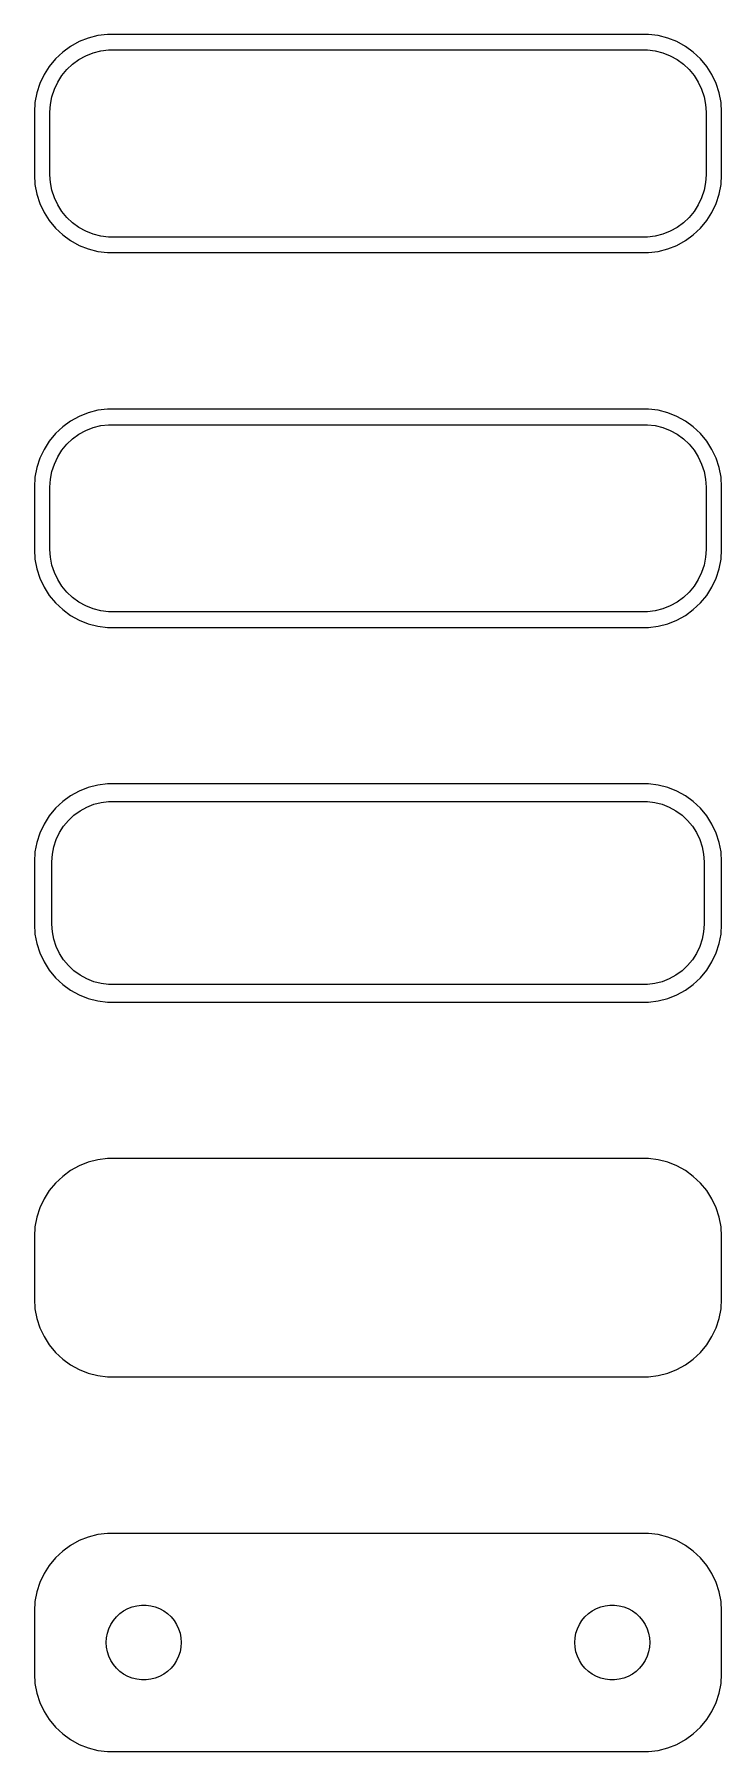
# Model space of a CAD drawing. Header units: metres. Extents: x -22 to 22, y 89 to 199.
import ezdxf

# ---------------------------------------------------------------- set-up
doc = ezdxf.new("R2010")
doc.units = ezdxf.units.M

msp = doc.modelspace()

# ---------------------------------------------------------------- linework, layer by layer
for p, q in [((-19.6791, 198.222), (-20.1871, 197.853)), ((-19.1289, 198.524), (-19.6791, 198.222)), ((-18.5451, 198.755), (-19.1289, 198.524)), ((-17.9369, 198.911), (-18.5451, 198.755)), ((-17.3139, 198.99), (-17.9369, 198.911)), ((-17.7495, 197.929), (-17.2512, 197.992)), ((17.3139, 198.99), (-17.3139, 198.99)), ((-17.2512, 197.992), (17.2512, 197.992)), ((17.2512, 197.992), (17.7495, 197.929)), ((17.9369, 198.911), (17.3139, 198.99)), ((18.5451, 198.755), (17.9369, 198.911)), ((19.1289, 198.524), (18.5451, 198.755)), ((19.6791, 198.222), (19.1289, 198.524)), ((20.1871, 197.853), (19.6791, 198.222)), ((-21.0451, 196.939), (-21.3815, 196.409)), ((-20.6448, 197.423), (-21.0451, 196.939)), ((-20.1871, 197.853), (-20.6448, 197.423)), ((-19.9159, 196.738), (-19.5497, 197.082)), ((-19.5497, 197.082), (-19.1433, 197.377)), ((-19.1433, 197.377), (-18.7031, 197.619)), ((-18.7031, 197.619), (-18.2361, 197.804)), ((-18.2361, 197.804), (-17.7495, 197.929)), ((17.7495, 197.929), (18.2361, 197.804)), ((18.2361, 197.804), (18.7031, 197.619)), ((18.7031, 197.619), (19.1433, 197.377)), ((19.1433, 197.377), (19.5497, 197.082)), ((19.5497, 197.082), (19.9159, 196.738)), ((20.6448, 197.423), (20.1871, 197.853)), ((21.0451, 196.939), (20.6448, 197.423)), ((21.3815, 196.409), (21.0451, 196.939)), ((-21.6489, 195.841), (-21.8429, 195.243)), ((-21.3815, 196.409), (-21.6489, 195.841)), ((-20.7191, 195.472), (-20.5052, 195.927)), ((-20.5052, 195.927), (-20.2361, 196.351)), ((-20.2361, 196.351), (-19.9159, 196.738)), ((19.9159, 196.738), (20.2361, 196.351)), ((20.2361, 196.351), (20.5052, 195.927)), ((20.5052, 195.927), (20.7191, 195.472)), ((21.6489, 195.841), (21.3815, 196.409)), ((21.8429, 195.243), (21.6489, 195.841)), ((-21.8429, 195.243), (-21.9606, 194.627)), ((-20.9684, 194.501), (-20.8743, 194.995)), ((-20.8743, 194.995), (-20.7191, 195.472)), ((20.7191, 195.472), (20.8743, 194.995)), ((20.8743, 194.995), (20.9684, 194.501)), ((21.9606, 194.627), (21.8429, 195.243)), ((-21.9606, 194.627), (-22, 194)), ((-22, 194), (-22, 190)), ((-21, 194), (-20.9684, 194.501)), ((-21, 190), (-21, 194)), ((20.9684, 194.501), (21, 194)), ((21, 194), (21, 190)), ((22, 194), (21.9606, 194.627)), ((22, 190), (22, 194)), ((-22, 190), (-21.9606, 189.373)), ((-21.9606, 189.373), (-21.8429, 188.757)), ((-20.9684, 189.499), (-21, 190)), ((-20.8743, 189.005), (-20.9684, 189.499)), ((20.9684, 189.499), (20.8743, 189.005)), ((21, 190), (20.9684, 189.499)), ((21.8429, 188.757), (21.9606, 189.373)), ((21.9606, 189.373), (22, 190)), ((-21.8429, 188.757), (-21.6489, 188.159)), ((-21.6489, 188.159), (-21.3815, 187.591)), ((-20.7191, 188.528), (-20.8743, 189.005)), ((-20.5052, 188.073), (-20.7191, 188.528)), ((-20.2361, 187.649), (-20.5052, 188.073)), ((20.5052, 188.073), (20.2361, 187.649)), ((20.7191, 188.528), (20.5052, 188.073)), ((20.8743, 189.005), (20.7191, 188.528)), ((21.3815, 187.591), (21.6489, 188.159)), ((21.6489, 188.159), (21.8429, 188.757)), ((-21.3815, 187.591), (-21.0451, 187.061)), ((-21.0451, 187.061), (-20.6448, 186.577)), ((-19.9159, 187.262), (-20.2361, 187.649)), ((-19.5497, 186.918), (-19.9159, 187.262)), ((19.9159, 187.262), (19.5497, 186.918)), ((20.2361, 187.649), (19.9159, 187.262)), ((20.6448, 186.577), (21.0451, 187.061)), ((21.0451, 187.061), (21.3815, 187.591)), ((-20.6448, 186.577), (-20.1871, 186.147)), ((-20.1871, 186.147), (-19.6791, 185.778)), ((-19.1433, 186.623), (-19.5497, 186.918)), ((-18.7031, 186.381), (-19.1433, 186.623)), ((-18.2361, 186.196), (-18.7031, 186.381)), ((-17.7495, 186.071), (-18.2361, 186.196)), ((-17.2512, 186.008), (-17.7495, 186.071)), ((17.2512, 186.008), (-17.2512, 186.008)), ((17.7495, 186.071), (17.2512, 186.008)), ((18.2361, 186.196), (17.7495, 186.071)), ((18.7031, 186.381), (18.2361, 186.196)), ((19.1433, 186.623), (18.7031, 186.381)), ((19.5497, 186.918), (19.1433, 186.623)), ((19.6791, 185.778), (20.1871, 186.147)), ((20.1871, 186.147), (20.6448, 186.577)), ((-19.6791, 185.778), (-19.1289, 185.476)), ((-19.1289, 185.476), (-18.5451, 185.245)), ((-18.5451, 185.245), (-17.9369, 185.089)), ((-17.9369, 185.089), (-17.3139, 185.01)), ((-17.3139, 185.01), (17.3139, 185.01)), ((17.3139, 185.01), (17.9369, 185.089)), ((17.9369, 185.089), (18.5451, 185.245)), ((18.5451, 185.245), (19.1289, 185.476)), ((19.1289, 185.476), (19.6791, 185.778)), ((-17.9369, 174.911), (-18.5451, 174.755)), ((-17.3139, 174.99), (-17.9369, 174.911)), ((17.3139, 174.99), (-17.3139, 174.99)), ((17.9369, 174.911), (17.3139, 174.99)), ((18.5451, 174.755), (17.9369, 174.911)), ((-20.1871, 173.853), (-20.6448, 173.423)), ((-19.6791, 174.222), (-20.1871, 173.853)), ((-19.1289, 174.524), (-19.6791, 174.222)), ((-18.5451, 174.755), (-19.1289, 174.524)), ((-18.7031, 173.619), (-18.2361, 173.804)), ((-18.2361, 173.804), (-17.7495, 173.929)), ((-17.7495, 173.929), (-17.2512, 173.992)), ((-17.2512, 173.992), (17.2512, 173.992)), ((17.2512, 173.992), (17.7495, 173.929)), ((17.7495, 173.929), (18.2361, 173.804)), ((18.2361, 173.804), (18.7031, 173.619)), ((19.1289, 174.524), (18.5451, 174.755)), ((19.6791, 174.222), (19.1289, 174.524)), ((20.1871, 173.853), (19.6791, 174.222)), ((20.6448, 173.423), (20.1871, 173.853)), ((-21.0451, 172.939), (-21.3815, 172.409)), ((-20.6448, 173.423), (-21.0451, 172.939)), ((-20.2361, 172.351), (-19.9159, 172.738)), ((-19.9159, 172.738), (-19.5497, 173.082)), ((-19.5497, 173.082), (-19.1433, 173.377)), ((-19.1433, 173.377), (-18.7031, 173.619)), ((18.7031, 173.619), (19.1433, 173.377)), ((19.1433, 173.377), (19.5497, 173.082)), ((19.5497, 173.082), (19.9159, 172.738)), ((19.9159, 172.738), (20.2361, 172.351)), ((21.0451, 172.939), (20.6448, 173.423)), ((21.3815, 172.409), (21.0451, 172.939)), ((-21.6489, 171.841), (-21.8429, 171.243)), ((-21.3815, 172.409), (-21.6489, 171.841)), ((-20.7191, 171.472), (-20.5052, 171.927)), ((-20.5052, 171.927), (-20.2361, 172.351)), ((20.2361, 172.351), (20.5052, 171.927)), ((20.5052, 171.927), (20.7191, 171.472)), ((21.6489, 171.841), (21.3815, 172.409)), ((21.8429, 171.243), (21.6489, 171.841)), ((-21.9606, 170.627), (-22, 170)), ((-21.8429, 171.243), (-21.9606, 170.627)), ((-21, 170), (-20.9684, 170.501)), ((-20.9684, 170.501), (-20.8743, 170.995)), ((-20.8743, 170.995), (-20.7191, 171.472)), ((20.7191, 171.472), (20.8743, 170.995)), ((20.8743, 170.995), (20.9684, 170.501)), ((20.9684, 170.501), (21, 170)), ((21.9606, 170.627), (21.8429, 171.243)), ((22, 170), (21.9606, 170.627)), ((-22, 170), (-22, 166)), ((-21, 166), (-21, 170)), ((21, 170), (21, 166)), ((22, 166), (22, 170)), ((-22, 166), (-21.9606, 165.373)), ((-21.9606, 165.373), (-21.8429, 164.757)), ((-20.9684, 165.499), (-21, 166)), ((-20.8743, 165.005), (-20.9684, 165.499)), ((-20.7191, 164.528), (-20.8743, 165.005)), ((20.8743, 165.005), (20.7191, 164.528)), ((20.9684, 165.499), (20.8743, 165.005)), ((21, 166), (20.9684, 165.499)), ((21.8429, 164.757), (21.9606, 165.373)), ((21.9606, 165.373), (22, 166)), ((-21.8429, 164.757), (-21.6489, 164.159)), ((-21.6489, 164.159), (-21.3815, 163.591)), ((-20.5052, 164.073), (-20.7191, 164.528)), ((-20.2361, 163.649), (-20.5052, 164.073)), ((20.5052, 164.073), (20.2361, 163.649)), ((20.7191, 164.528), (20.5052, 164.073)), ((21.3815, 163.591), (21.6489, 164.159)), ((21.6489, 164.159), (21.8429, 164.757)), ((-21.3815, 163.591), (-21.0451, 163.061)), ((-21.0451, 163.061), (-20.6448, 162.577)), ((-19.9159, 163.262), (-20.2361, 163.649)), ((-19.5497, 162.918), (-19.9159, 163.262)), ((-19.1433, 162.623), (-19.5497, 162.918)), ((19.5497, 162.918), (19.1433, 162.623)), ((19.9159, 163.262), (19.5497, 162.918)), ((20.2361, 163.649), (19.9159, 163.262)), ((20.6448, 162.577), (21.0451, 163.061)), ((21.0451, 163.061), (21.3815, 163.591)), ((-20.6448, 162.577), (-20.1871, 162.147)), ((-20.1871, 162.147), (-19.6791, 161.778)), ((-19.6791, 161.778), (-19.1289, 161.476)), ((-18.7031, 162.381), (-19.1433, 162.623)), ((-18.2361, 162.196), (-18.7031, 162.381)), ((-17.7495, 162.071), (-18.2361, 162.196)), ((-17.2512, 162.008), (-17.7495, 162.071)), ((17.2512, 162.008), (-17.2512, 162.008)), ((17.7495, 162.071), (17.2512, 162.008)), ((18.2361, 162.196), (17.7495, 162.071)), ((18.7031, 162.381), (18.2361, 162.196)), ((19.1433, 162.623), (18.7031, 162.381)), ((19.1289, 161.476), (19.6791, 161.778)), ((19.6791, 161.778), (20.1871, 162.147)), ((20.1871, 162.147), (20.6448, 162.577)), ((-19.1289, 161.476), (-18.5451, 161.245)), ((-18.5451, 161.245), (-17.9369, 161.089)), ((-17.9369, 161.089), (-17.3139, 161.01)), ((-17.3139, 161.01), (17.3139, 161.01)), ((17.3139, 161.01), (17.9369, 161.089)), ((17.9369, 161.089), (18.5451, 161.245)), ((18.5451, 161.245), (19.1289, 161.476)), ((-18.5451, 150.755), (-19.1289, 150.524)), ((-17.9369, 150.911), (-18.5451, 150.755)), ((-17.3139, 150.99), (-17.9369, 150.911)), ((17.3139, 150.99), (-17.3139, 150.99)), ((17.9369, 150.911), (17.3139, 150.99)), ((18.5451, 150.755), (17.9369, 150.911)), ((19.1289, 150.524), (18.5451, 150.755)), ((-20.1871, 149.853), (-20.6448, 149.423)), ((-19.6791, 150.222), (-20.1871, 149.853)), ((-19.1289, 150.524), (-19.6791, 150.222)), ((-18.6489, 149.504), (-18.1967, 149.683)), ((-18.1967, 149.683), (-17.7256, 149.804)), ((-17.7256, 149.804), (-17.2432, 149.865)), ((-17.2432, 149.865), (17.2432, 149.865)), ((17.2432, 149.865), (17.7256, 149.804)), ((17.7256, 149.804), (18.1967, 149.683)), ((18.1967, 149.683), (18.6489, 149.504)), ((19.6791, 150.222), (19.1289, 150.524)), ((20.1871, 149.853), (19.6791, 150.222)), ((20.6448, 149.423), (20.1871, 149.853)), ((-21.0451, 148.939), (-21.3815, 148.409)), ((-20.6448, 149.423), (-21.0451, 148.939)), ((-20.133, 148.276), (-19.823, 148.651)), ((-19.823, 148.651), (-19.4685, 148.984)), ((-19.4685, 148.984), (-19.0751, 149.27)), ((-19.0751, 149.27), (-18.6489, 149.504)), ((18.6489, 149.504), (19.0751, 149.27)), ((19.0751, 149.27), (19.4685, 148.984)), ((19.4685, 148.984), (19.823, 148.651)), ((19.823, 148.651), (20.133, 148.276)), ((21.0451, 148.939), (20.6448, 149.423)), ((21.3815, 148.409), (21.0451, 148.939)), ((-21.6489, 147.841), (-21.8429, 147.243)), ((-21.3815, 148.409), (-21.6489, 147.841)), ((-20.751, 146.963), (-20.6007, 147.426)), ((-20.6007, 147.426), (-20.3936, 147.866)), ((-20.3936, 147.866), (-20.133, 148.276)), ((20.133, 148.276), (20.3936, 147.866)), ((20.3936, 147.866), (20.6007, 147.426)), ((20.6007, 147.426), (20.751, 146.963)), ((21.6489, 147.841), (21.3815, 148.409)), ((21.8429, 147.243), (21.6489, 147.841)), ((-21.9606, 146.627), (-22, 146)), ((-21.8429, 147.243), (-21.9606, 146.627)), ((-20.8726, 146), (-20.8421, 146.485)), ((-20.8421, 146.485), (-20.751, 146.963)), ((20.751, 146.963), (20.8421, 146.485)), ((20.8421, 146.485), (20.8726, 146)), ((21.9606, 146.627), (21.8429, 147.243)), ((22, 146), (21.9606, 146.627)), ((-22, 146), (-22, 142)), ((-20.8726, 142), (-20.8726, 146)), ((20.8726, 146), (20.8726, 142)), ((22, 142), (22, 146)), ((-22, 142), (-21.9606, 141.373)), ((-20.8421, 141.515), (-20.8726, 142)), ((20.8726, 142), (20.8421, 141.515)), ((21.9606, 141.373), (22, 142)), ((-21.9606, 141.373), (-21.8429, 140.757)), ((-20.751, 141.037), (-20.8421, 141.515)), ((-20.6007, 140.574), (-20.751, 141.037)), ((20.751, 141.037), (20.6007, 140.574)), ((20.8421, 141.515), (20.751, 141.037)), ((21.8429, 140.757), (21.9606, 141.373)), ((-21.8429, 140.757), (-21.6489, 140.159)), ((-21.6489, 140.159), (-21.3815, 139.591)), ((-20.3936, 140.134), (-20.6007, 140.574)), ((-20.133, 139.724), (-20.3936, 140.134)), ((-19.823, 139.349), (-20.133, 139.724)), ((20.133, 139.724), (19.823, 139.349)), ((20.3936, 140.134), (20.133, 139.724)), ((20.6007, 140.574), (20.3936, 140.134)), ((21.3815, 139.591), (21.6489, 140.159)), ((21.6489, 140.159), (21.8429, 140.757)), ((-21.3815, 139.591), (-21.0451, 139.061)), ((-21.0451, 139.061), (-20.6448, 138.577)), ((-20.6448, 138.577), (-20.1871, 138.147)), ((-19.4685, 139.016), (-19.823, 139.349)), ((-19.0751, 138.73), (-19.4685, 139.016)), ((-18.6489, 138.496), (-19.0751, 138.73)), ((19.0751, 138.73), (18.6489, 138.496)), ((19.4685, 139.016), (19.0751, 138.73)), ((19.823, 139.349), (19.4685, 139.016)), ((20.1871, 138.147), (20.6448, 138.577)), ((20.6448, 138.577), (21.0451, 139.061)), ((21.0451, 139.061), (21.3815, 139.591)), ((-20.1871, 138.147), (-19.6791, 137.778)), ((-19.6791, 137.778), (-19.1289, 137.476)), ((-19.1289, 137.476), (-18.5451, 137.245)), ((-18.1967, 138.317), (-18.6489, 138.496)), ((-17.7256, 138.196), (-18.1967, 138.317)), ((-17.2432, 138.135), (-17.7256, 138.196)), ((17.2432, 138.135), (-17.2432, 138.135)), ((17.7256, 138.196), (17.2432, 138.135)), ((18.1967, 138.317), (17.7256, 138.196)), ((18.6489, 138.496), (18.1967, 138.317)), ((18.5451, 137.245), (19.1289, 137.476)), ((19.1289, 137.476), (19.6791, 137.778)), ((19.6791, 137.778), (20.1871, 138.147)), ((-18.5451, 137.245), (-17.9369, 137.089)), ((-17.9369, 137.089), (-17.3139, 137.01)), ((-17.3139, 137.01), (17.3139, 137.01)), ((17.3139, 137.01), (17.9369, 137.089)), ((17.9369, 137.089), (18.5451, 137.245)), ((-19.1289, 126.524), (-19.6791, 126.222)), ((-18.5451, 126.755), (-19.1289, 126.524)), ((-17.9369, 126.911), (-18.5451, 126.755)), ((-17.3139, 126.99), (-17.9369, 126.911)), ((17.3139, 126.99), (-17.3139, 126.99)), ((17.9369, 126.911), (17.3139, 126.99)), ((18.5451, 126.755), (17.9369, 126.911)), ((19.1289, 126.524), (18.5451, 126.755)), ((19.6791, 126.222), (19.1289, 126.524)), ((-20.6448, 125.423), (-21.0451, 124.939)), ((-20.1871, 125.853), (-20.6448, 125.423)), ((-19.6791, 126.222), (-20.1871, 125.853)), ((20.1871, 125.853), (19.6791, 126.222)), ((20.6448, 125.423), (20.1871, 125.853)), ((21.0451, 124.939), (20.6448, 125.423)), ((-21.3815, 124.409), (-21.6489, 123.841)), ((-21.0451, 124.939), (-21.3815, 124.409)), ((21.3815, 124.409), (21.0451, 124.939)), ((21.6489, 123.841), (21.3815, 124.409)), ((-21.8429, 123.243), (-21.9606, 122.627)), ((-21.6489, 123.841), (-21.8429, 123.243)), ((21.8429, 123.243), (21.6489, 123.841)), ((21.9606, 122.627), (21.8429, 123.243)), ((-21.9606, 122.627), (-22, 122)), ((22, 122), (21.9606, 122.627)), ((-22, 122), (-22, 118)), ((22, 118), (22, 122)), ((-22, 118), (-21.9606, 117.373)), ((21.9606, 117.373), (22, 118)), ((-21.9606, 117.373), (-21.8429, 116.757)), ((-21.8429, 116.757), (-21.6489, 116.159)), ((21.6489, 116.159), (21.8429, 116.757)), ((21.8429, 116.757), (21.9606, 117.373)), ((-21.6489, 116.159), (-21.3815, 115.591)), ((-21.3815, 115.591), (-21.0451, 115.061)), ((21.0451, 115.061), (21.3815, 115.591)), ((21.3815, 115.591), (21.6489, 116.159)), ((-21.0451, 115.061), (-20.6448, 114.577)), ((-20.6448, 114.577), (-20.1871, 114.147)), ((20.1871, 114.147), (20.6448, 114.577)), ((20.6448, 114.577), (21.0451, 115.061)), ((-20.1871, 114.147), (-19.6791, 113.778)), ((-19.6791, 113.778), (-19.1289, 113.476)), ((-19.1289, 113.476), (-18.5451, 113.245)), ((18.5451, 113.245), (19.1289, 113.476)), ((19.1289, 113.476), (19.6791, 113.778)), ((19.6791, 113.778), (20.1871, 114.147)), ((-18.5451, 113.245), (-17.9369, 113.089)), ((-17.9369, 113.089), (-17.3139, 113.01)), ((-17.3139, 113.01), (17.3139, 113.01)), ((17.3139, 113.01), (17.9369, 113.089)), ((17.9369, 113.089), (18.5451, 113.245)), ((-19.1289, 102.524), (-19.6791, 102.222)), ((-18.5451, 102.755), (-19.1289, 102.524)), ((-17.9369, 102.911), (-18.5451, 102.755)), ((-17.3139, 102.99), (-17.9369, 102.911)), ((17.3139, 102.99), (-17.3139, 102.99)), ((17.9369, 102.911), (17.3139, 102.99)), ((18.5451, 102.755), (17.9369, 102.911)), ((19.1289, 102.524), (18.5451, 102.755)), ((19.6791, 102.222), (19.1289, 102.524)), ((-20.6448, 101.423), (-21.0451, 100.939)), ((-20.1871, 101.853), (-20.6448, 101.423)), ((-19.6791, 102.222), (-20.1871, 101.853)), ((20.1871, 101.853), (19.6791, 102.222)), ((20.6448, 101.423), (20.1871, 101.853)), ((21.0451, 100.939), (20.6448, 101.423)), ((-21.3815, 100.409), (-21.6489, 99.8406)), ((-21.0451, 100.939), (-21.3815, 100.409)), ((21.3815, 100.409), (21.0451, 100.939)), ((21.6489, 99.8406), (21.3815, 100.409)), ((-21.8429, 99.2434), (-21.9606, 98.6267)), ((-21.6489, 99.8406), (-21.8429, 99.2434)), ((21.8429, 99.2434), (21.6489, 99.8406)), ((21.9606, 98.6267), (21.8429, 99.2434)), ((-21.9606, 98.6267), (-22, 98)), ((-22, 98), (-22, 94)), ((-16.5298, 97.8492), (-16.286, 98.0264)), ((-16.286, 98.0264), (-16.0219, 98.1716)), ((-16.0219, 98.1716), (-15.7416, 98.2825)), ((-15.7416, 98.2825), (-15.4497, 98.3575)), ((-15.4497, 98.3575), (-15.1507, 98.3953)), ((-15.1507, 98.3953), (-14.8493, 98.3953)), ((-14.8493, 98.3953), (-14.5503, 98.3575)), ((-14.5503, 98.3575), (-14.2583, 98.2825)), ((-14.2583, 98.2825), (-13.9781, 98.1716)), ((-13.9781, 98.1716), (-13.714, 98.0264)), ((-13.714, 98.0264), (-13.4702, 97.8492)), ((13.4702, 97.8492), (13.714, 98.0264)), ((13.714, 98.0264), (13.9781, 98.1716)), ((13.9781, 98.1716), (14.2583, 98.2825)), ((14.2583, 98.2825), (14.5503, 98.3575)), ((14.5503, 98.3575), (14.8493, 98.3953)), ((14.8493, 98.3953), (15.1507, 98.3953)), ((15.1507, 98.3953), (15.4497, 98.3575)), ((15.4497, 98.3575), (15.7416, 98.2825)), ((15.7416, 98.2825), (16.0219, 98.1716)), ((16.0219, 98.1716), (16.286, 98.0264)), ((16.286, 98.0264), (16.5298, 97.8492)), ((22, 98), (21.9606, 98.6267)), ((22, 94), (22, 98)), ((-17.3246, 96.5968), (-17.2315, 96.8835)), ((-17.2315, 96.8835), (-17.1031, 97.1562)), ((-17.1031, 97.1562), (-16.9416, 97.4107)), ((-16.9416, 97.4107), (-16.7495, 97.6429)), ((-16.7495, 97.6429), (-16.5298, 97.8492)), ((-13.4702, 97.8492), (-13.2505, 97.6429)), ((-13.2505, 97.6429), (-13.0583, 97.4107)), ((-13.0583, 97.4107), (-12.8969, 97.1562)), ((-12.8969, 97.1562), (-12.7685, 96.8835)), ((-12.7685, 96.8835), (-12.6754, 96.5968)), ((12.6754, 96.5968), (12.7685, 96.8835)), ((12.7685, 96.8835), (12.8969, 97.1562)), ((12.8969, 97.1562), (13.0583, 97.4107)), ((13.0583, 97.4107), (13.2505, 97.6429)), ((13.2505, 97.6429), (13.4702, 97.8492)), ((16.5298, 97.8492), (16.7495, 97.6429)), ((16.7495, 97.6429), (16.9416, 97.4107)), ((16.9416, 97.4107), (17.1031, 97.1562)), ((17.1031, 97.1562), (17.2315, 96.8835)), ((17.2315, 96.8835), (17.3246, 96.5968)), ((-17.4, 96), (-17.3811, 96.3008)), ((-17.3811, 95.6992), (-17.4, 96)), ((-17.3811, 96.3008), (-17.3246, 96.5968)), ((-17.3246, 95.4032), (-17.3811, 95.6992)), ((-12.6754, 96.5968), (-12.6189, 96.3008)), ((-12.6189, 95.6992), (-12.6754, 95.4032)), ((-12.6189, 96.3008), (-12.6, 96)), ((-12.6, 96), (-12.6189, 95.6992)), ((12.6, 96), (12.6189, 96.3008)), ((12.6189, 95.6992), (12.6, 96)), ((12.6189, 96.3008), (12.6754, 96.5968)), ((12.6754, 95.4032), (12.6189, 95.6992)), ((17.3246, 96.5968), (17.3811, 96.3008)), ((17.3811, 95.6992), (17.3246, 95.4032)), ((17.3811, 96.3008), (17.4, 96)), ((17.4, 96), (17.3811, 95.6992)), ((-17.2315, 95.1165), (-17.3246, 95.4032)), ((-17.1031, 94.8438), (-17.2315, 95.1165)), ((-16.9416, 94.5893), (-17.1031, 94.8438)), ((-16.7495, 94.3571), (-16.9416, 94.5893)), ((-13.0583, 94.5893), (-13.2505, 94.3571)), ((-12.8969, 94.8438), (-13.0583, 94.5893)), ((-12.7685, 95.1165), (-12.8969, 94.8438)), ((-12.6754, 95.4032), (-12.7685, 95.1165)), ((12.7685, 95.1165), (12.6754, 95.4032)), ((12.8969, 94.8438), (12.7685, 95.1165)), ((13.0583, 94.5893), (12.8969, 94.8438)), ((13.2505, 94.3571), (13.0583, 94.5893)), ((16.9416, 94.5893), (16.7495, 94.3571)), ((17.1031, 94.8438), (16.9416, 94.5893)), ((17.2315, 95.1165), (17.1031, 94.8438)), ((17.3246, 95.4032), (17.2315, 95.1165)), ((-22, 94), (-21.9606, 93.3733)), ((-16.5298, 94.1508), (-16.7495, 94.3571)), ((-16.286, 93.9736), (-16.5298, 94.1508)), ((-16.0219, 93.8284), (-16.286, 93.9736)), ((-15.7416, 93.7175), (-16.0219, 93.8284)), ((-15.4497, 93.6425), (-15.7416, 93.7175)), ((-15.1507, 93.6047), (-15.4497, 93.6425)), ((-14.8493, 93.6047), (-15.1507, 93.6047)), ((-14.5503, 93.6425), (-14.8493, 93.6047)), ((-14.2583, 93.7175), (-14.5503, 93.6425)), ((-13.9781, 93.8284), (-14.2583, 93.7175)), ((-13.714, 93.9736), (-13.9781, 93.8284)), ((-13.4702, 94.1508), (-13.714, 93.9736)), ((-13.2505, 94.3571), (-13.4702, 94.1508)), ((13.4702, 94.1508), (13.2505, 94.3571)), ((13.714, 93.9736), (13.4702, 94.1508)), ((13.9781, 93.8284), (13.714, 93.9736)), ((14.2583, 93.7175), (13.9781, 93.8284)), ((14.5503, 93.6425), (14.2583, 93.7175)), ((14.8493, 93.6047), (14.5503, 93.6425)), ((15.1507, 93.6047), (14.8493, 93.6047)), ((15.4497, 93.6425), (15.1507, 93.6047)), ((15.7416, 93.7175), (15.4497, 93.6425)), ((16.0219, 93.8284), (15.7416, 93.7175)), ((16.286, 93.9736), (16.0219, 93.8284)), ((16.5298, 94.1508), (16.286, 93.9736)), ((16.7495, 94.3571), (16.5298, 94.1508)), ((21.9606, 93.3733), (22, 94)), ((-21.9606, 93.3733), (-21.8429, 92.7566)), ((-21.8429, 92.7566), (-21.6489, 92.1594)), ((21.6489, 92.1594), (21.8429, 92.7566)), ((21.8429, 92.7566), (21.9606, 93.3733)), ((-21.6489, 92.1594), (-21.3815, 91.5912)), ((-21.3815, 91.5912), (-21.0451, 91.0611)), ((21.0451, 91.0611), (21.3815, 91.5912)), ((21.3815, 91.5912), (21.6489, 92.1594)), ((-21.0451, 91.0611), (-20.6448, 90.5773)), ((-20.6448, 90.5773), (-20.1871, 90.1474)), ((20.1871, 90.1474), (20.6448, 90.5773)), ((20.6448, 90.5773), (21.0451, 91.0611)), ((-20.1871, 90.1474), (-19.6791, 89.7784)), ((-19.6791, 89.7784), (-19.1289, 89.4759)), ((-19.1289, 89.4759), (-18.5451, 89.2447)), ((-18.5451, 89.2447), (-17.9369, 89.0886)), ((-17.9369, 89.0886), (-17.3139, 89.0099)), ((17.3139, 89.0099), (17.9369, 89.0886)), ((17.9369, 89.0886), (18.5451, 89.2447)), ((18.5451, 89.2447), (19.1289, 89.4759)), ((19.1289, 89.4759), (19.6791, 89.7784)), ((19.6791, 89.7784), (20.1871, 90.1474)), ((-17.3139, 89.0099), (17.3139, 89.0099))]:
    msp.add_line(p, q)

doc.saveas('drawing.dxf')
